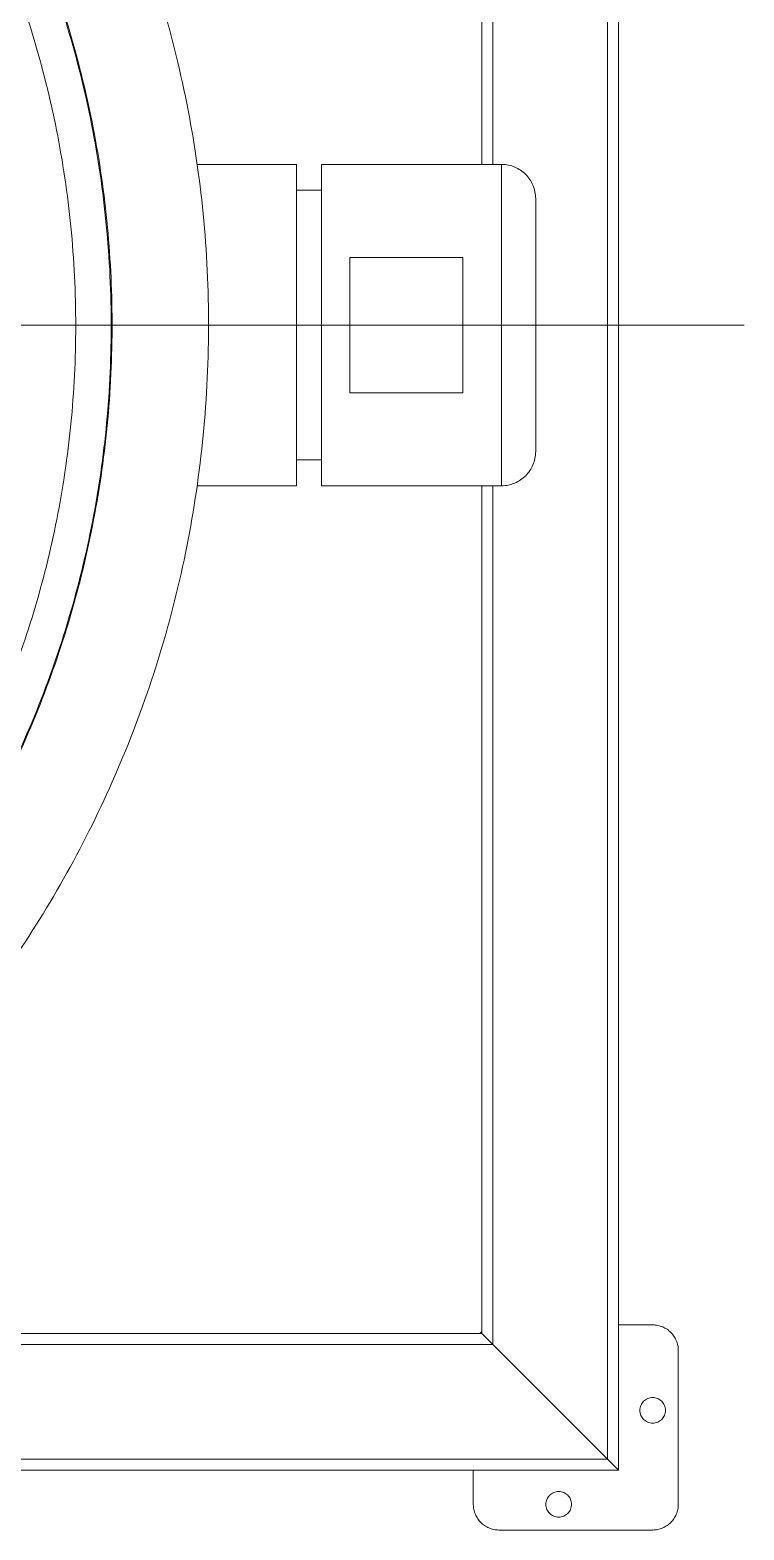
# Model space of a CAD drawing. Extents: x -681219 to -550379, y -242630 to -158199.
# Drawn here: x -647000 to -646582, y -208424 to -207547 of the extents above; entities that cross this region are included whole.
import ezdxf

# ---------------------------------------------------------------- set-up
doc = ezdxf.new("R2010")
doc.units = 0
doc.header["$LTSCALE"] = 1000
doc.linetypes.add('CENTER', pattern=[50.8, 31.75, -6.35, 6.35, -6.35])
doc.linetypes.add('DASHED2', pattern=[9.525, 6.35, -3.175])
doc.layers.get('0').update_dxf_attribs({"linetype": 'CONTINUOUS'})
doc.layers.add('future', color=4, linetype='DASHED2', lineweight=0)

# ---------------------------------------------------------------- blocks, each defined once
blk = doc.blocks.new('Meat tank 1000l-V')
for p, q in [((-900, 830), (-900, -670)), ((-893.6, 823.6), (-893.6, -663.6)), ((-826.4, 756.4), (-826.4, 94)), ((-820, 750), (-820, 94)), ((-726.22, 94), (-831.5, 94)), ((-831.5, 94), (-831.5, -94)), ((-726.22, 94), (-726.22, -94)), ((-653.27, 94), (-711.5, 94)), ((-711.5, 94), (-711.5, -94)), ((-851.5, 74), (-851.5, -74)), ((-711.5, 78.94), (-726.22, 78.94)), ((-808.92, 39.6), (-808.92, -39.6)), ((-742.65, 39.6), (-808.92, 39.6)), ((-742.65, -39.6), (-742.65, 39.6)), ((-808.92, -39.6), (-742.65, -39.6)), ((-726.22, -78.94), (-711.5, -78.94)), ((-831.5, -94), (-726.22, -94)), ((-826.4, -94), (-826.4, -596.4)), ((-820, -94), (-820, -590)), ((-711.5, -94), (-653.27, -94)), ((-900, -585), (-920, -585)), ((-893.6, -663.6), (-826.4, -596.4)), ((-826.4, -596.4), (-820, -590)), ((-820, -590), (-826.4, -596.4)), ((-826.4, -596.4), (-348.5, -596.4)), ((-820, -590), (-450, -590)), ((-935, -600), (-935, -690)), ((-900, -670), (-893.6, -663.6)), ((-893.6, -663.6), (-900, -670)), ((-893.6, -663.6), (-12.5, -663.6)), ((-900, -670), (-22.96, -670)), ((-815, -690), (-815, -670)), ((-920, -705), (-830, -705))]:
    blk.add_line(p, q)
at = {"color": 8, "linetype": 'CENTER'}
blk.add_line((-973.46, 0), (1502.39, 0), dxfattribs=at)
at = {"flags": 128}
blk.add_lwpolyline([(-818.82, -590), (-819.39, -589.39), (-820, -588.82)], dxfattribs=at)
for centre in [(-920, -635), (-865, -690)]:
    blk.add_circle(centre, 7.5)
for centre, radius, start, end in [((0, 0), 660, 2.61273, 270), ((0, 0), 603.52, 7.09085, 270), ((0, 0), 603, 90, 352.90303), ((0, 0), 582.25, 90, 352.6487), ((-831.5, 74), 20, 90, 180), ((-831.5, -74), 20, 180, 270), ((-920, -600), 15, 90, 180), ((-920, -690), 15, 180, 270), ((-830, -690), 15, 270, 0)]:
    blk.add_arc(centre, radius, start, end)

msp = doc.modelspace()

# ---------------------------------------------------------------- block references
at = {"layer": 'future', "xscale": -1}
msp.add_blockref('Meat tank 1000l-V', (-647555.0816, -207719.4401), dxfattribs=at)

doc.saveas('drawing.dxf')
